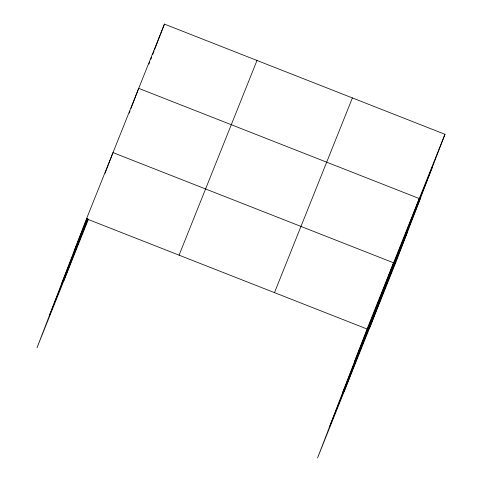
<?xml version="1.0" encoding="UTF-8"?>
<svg xmlns="http://www.w3.org/2000/svg" width="482" height="482" viewBox="0 0 482 482"><rect width="100%" height="100%" fill="white"/><g stroke="black" fill="none" stroke-linecap="round" stroke-linejoin="round"><path stroke-width="0.72" d="M444.976 134.297L367.061 329.001L317.578 457.9L395.499 263.196L444.976 134.297L164.422 24.1L86.501 218.804L37.024 347.703L88.387 219.346M63.516 281.506L87.543 218.906L61.853 283.012M105.07 173.249L106.389 169.809M106.92 168.429L112.993 152.601L393.553 262.798L344.07 391.703M129.2 113.125L129.989 111.059M131.05 108.311L138.708 88.351L419.268 198.548L369.784 327.453M152.8 54.382L154.12 50.941M154.65 49.562L164.422 24.1M74.083 251.146L87.194 218.394M148.932 64.13L149.769 62.033M150.89 59.238L151.728 57.141M49.254 315.843L88.043 218.912M179.087 255.165L257.002 60.467M274.475 292.634L352.396 97.93M354.644 361.343L432.565 166.639M342.413 393.21L420.334 198.506M329.808 426.034L407.73 231.336M86.501 218.804L367.061 329.001"/></g></svg>
